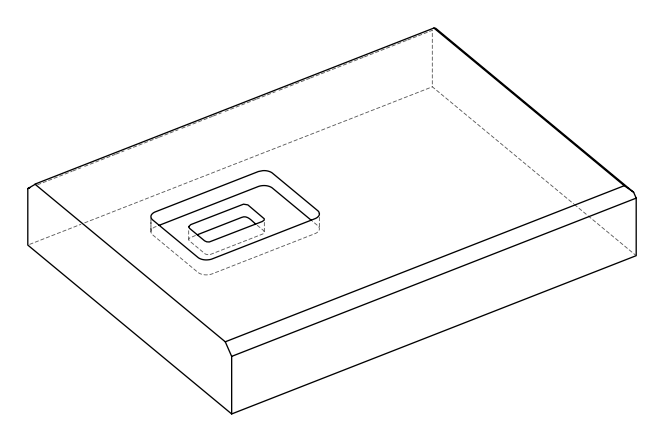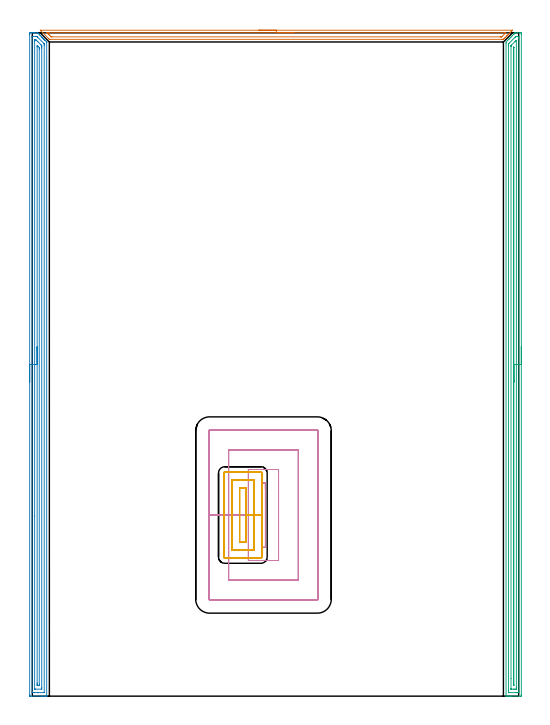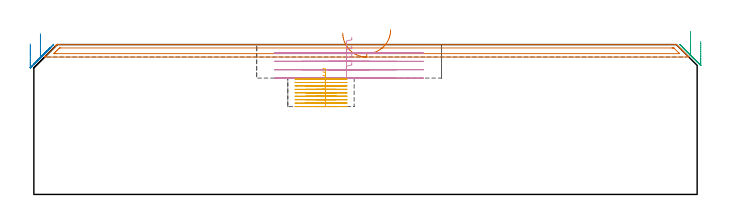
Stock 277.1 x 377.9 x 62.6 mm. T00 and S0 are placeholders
(PLAN: 5 operations, 2 tool changes, 42.1 min)
(1 AREA_MILL | FG_CHAMFER_SURFACE | UGT0205_001 | 4.42 min | 3720 mm3)
(2 AREA_MILL_1 | FG_CHAMFER_SURFACE_1 | UGT0205_001 | 12.25 min | 17754 mm3)
(3 AREA_MILL_2 | FG_CHAMFER_SURFACE_2 | UGT0205_001 | 12.2 min | 14152 mm3)
(4 MILL_RECTANGULAR_POCKET | POCKET_RECTANGULAR_STRAIGHT | UGT0201_133 | Follow Part, ap 3.75, ae 75% | 6.75 min | 120100 mm3)
(5 MILL_RECTANGULAR_POCKET_1 | POCKET_RECTANGULAR_STRAIGHT_1 | UGT0201_124 | Follow Part, ap 1.5, ae 75% | 6.49 min | 18023 mm3)
(TOOL UGT0205_001 | Chamfer Mill 20 x 3 x 45 deg. | D20 FL50 Z2)
(TOOL UGT0201_133 | Carbide End Mill 15.0 | D15 FL30 Z4)
(TOOL UGT0201_124 | Carbide End Mill 6.0 | D6 FL15 Z4)
(OP 1 AREA_MILL)
G17 G21 G94 G90
T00 M6
G54
G17 G0 G90 X129.05 Y379.4 S1061 M3
G43 Z72.6 H0
Z67.4
G94 G1 X129.088 Z66.528 F250.
X129.202 Z65.664
X129.391 Z64.812
X129.653 Z63.98
X129.987 Z63.174
X130.39 Z62.4
X130.858 Z61.664
X131.39 Z60.972
X131.979 Z60.329
X132.622 Z59.74
X133.314 Z59.209
X134.05 Z58.74
X134.824 Z58.337
X135.63 Z58.003
X136.462 Z57.741
X137.313 Z57.552
X138.178 Z57.438
X139.05 Z57.4
X273.583 Y379.399 Z57.399
X273.585 Y379.395 Z57.403
X273.583 Y379.384 Z57.414
X272.942 Y378.742 Z58.058
X272.758 Y378.556 Z58.24
X272.105 Y377.905 Z58.895
X271.88 Y377.678 Z59.118
X271.269 Y377.069 Z59.731
X271.202 Y377.002 Z59.797
X271.002 Y376.8 Z59.996
X270.433 Y376.232 Z60.567
X270.309 Y376.108 Z60.69
X270.124 Y375.922 Z60.874
X269.596 Y375.396 Z61.404
X269.246 Y375.044 Z61.752
X268.805 Y374.605 Z62.195
X268.523 Y374.323 Z62.474
X268.402 Y374.205 Z62.591
X267.63 Y374.2 Z62.6
X10.469
X9.698 Y374.205 Z62.591
X9.665 Y374.234 Z62.562
X9.577 Y374.322 Z62.475
X9.293 Y374.605 Z62.19
X9.13 Y374.769 Z62.029
X4.872 Y379.028 Z57.772
X4.666 Y379.237 Z57.563
X4.519 Y379.393 Z57.406
X4.666 Y379.4 Z57.4
X139.05
Y377.986 Z58.814
X269.416 Y377.985 Z58.815
X269.551 Y377.984 Z58.816
X269.666 Y377.981 Z58.819
X269.713 Y377.979 Z58.821
X269.711 Y377.973 Z58.827
X269.641 Y377.896 Z58.904
X269.512 Y377.763 Z59.037
X269.416 Y377.666 Z59.134
X267.63 Y375.881 Z60.919
X267.426 Y375.683 Z61.117
X267.377 Y375.639 Z61.161
X267.35 Y375.621 Z61.179
X267.306 Y375.62 Z61.18
X267.117 Y375.617 Z61.183
X266.737 Y375.614 Z61.186
X266.604
X11.228 Y375.615 Z61.185
X10.849 Y375.619 Z61.181
X10.759 Y375.621 Z61.179
X10.641 Y375.72 Z61.08
X10.47 Y375.884 Z60.916
X9.989 Y376.361 Z60.439
X9.577 Y376.773 Z60.027
X9.111 Y377.239 Z59.561
X8.684 Y377.667 Z59.133
X8.452 Y377.906 Z58.894
X8.409 Y377.952 Z58.848
X8.392 Y377.979 Z58.821
X8.439 Y377.98 Z58.82
X8.684 Y377.984 Z58.816
X8.818 Y377.985 Z58.815
X9.577 Y377.986 Z58.814
X139.05
X139.922 Z58.852
X140.786 Z58.966
X141.638 Z59.155
X142.47 Z59.417
X143.276 Z59.751
X144.05 Z60.154
X144.786 Z60.623
X145.478 Z61.154
X146.121 Z61.743
X146.71 Z62.386
X147.241 Z63.079
X147.71 Z63.814
X148.113 Z64.588
X148.447 Z65.394
X148.709 Z66.226
X148.898 Z67.078
X149.012 Z67.943
X149.05 Z68.814
G0 Z72.6
M5
M2
(OP 2 AREA_MILL_1)
G17 G21 G94 G90
T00 M6
G54
G17 G0 G90 X-1.5 Y178.95 S1061 M3
G43 Z72.6 H0
Z62.9
G94 G1 Y178.988 Z62.028 F250.
Y179.102 Z61.164
Y179.291 Z60.312
Y179.553 Z59.48
Y179.887 Z58.674
Y180.29 Z57.9
Y180.758 Z57.164
Y181.29 Z56.472
Y181.879 Z55.829
Y182.522 Z55.24
Y183.214 Z54.708
Y183.95 Z54.24
Y184.724 Z53.837
Y185.53 Z53.503
Y186.362 Z53.241
Y187.214 Z53.052
Y188.078 Z52.938
Y188.95 Z52.9
Y376.85
X-1.499 Y377.292 Z52.901
X-1.494 Y377.737 Z52.903
X-1.491 Y377.89 Z52.905
X-1.055 Y377.9 Z53.34
X-0.774 Z53.621
X-0.174 Z54.22
X0.388 Z54.785
X0.707 Z55.103
X1.269 Z55.666
X1.588 Z55.983
X2.891 Z57.29
X2.91 Z57.308
X2.995 Y377.899 Z57.392
X3.012 Y377.887 Z57.41
X3.228 Y377.672 Z57.628
X4.311 Y376.589 Z58.711
X4.671 Y376.23 Z59.068
X5.159 Y375.741 Z59.559
X5.394 Y375.507 Z59.792
X5.552 Y375.35 Z59.947
X5.707 Y375.194 Z60.104
X5.84 Y375.061 Z60.238
X5.993 Y374.909 Z60.388
X6.142 Y374.76 Z60.539
X6.287 Y374.614 Z60.684
X6.433 Y374.469 Z60.829
X6.576 Y374.325 Z60.974
X6.733 Y374.168 Z61.131
X6.874 Y374.028 Z61.27
X7.011 Y373.89 Z61.409
X7.179 Y373.722 Z61.577
X7.314 Y373.587 Z61.71
X7.446 Y373.455 Z61.844
X8.072 Y372.829 Z62.47
X8.197 Y372.701 Z62.593
Y372.698 Z62.594
X8.2 Y372.389 Z62.6
Y0.161
X8.199 Y0.006 Z62.589
X8.198 Y0.
X7.878 Z62.277
X7.511 Z61.911
X6.874 Z61.269
X5.674 Z60.071
X5.112 Z59.506
X-0.774 Z53.623
X-1.055 Y0.002 Z53.342
X-1.277 Y0.005 Z53.12
X-1.492 Y0.01 Z52.906
X-1.495 Y0.162 Z52.903
X-1.499 Y0.608 Z52.901
X-1.5 Y1.059 Z52.9
Y188.95
X-0.086 Z54.314
X-0.085 Y375.808 Z54.315
X-0.084 Y375.858 Z54.316
X-0.082 Y375.882 Z54.318
X-0.08 Y375.887 Z54.32
X-0.068 Y375.89 Z54.332
X0.321 Y375.898 Z54.721
X2.082 Y375.899 Z56.482
X2.469 Y375.894 Z56.869
X2.524 Y375.89 Z56.924
X2.554 Y375.884 Z56.954
X2.584 Y375.858 Z56.984
X2.704 Y375.743 Z57.104
X2.943 Y375.507 Z57.343
X6.513 Y371.937 Z60.913
X6.689 Y371.756 Z61.089
X6.751 Y371.688 Z61.151
X6.779 Y371.655 Z61.179
X6.781 Y371.634 Z61.181
X6.783 Y371.535 Z61.183
X6.786 Y371.133 Z61.186
Y371.044
X6.785 Y2.092 Z61.185
X6.784 Y2.042 Z61.184
X6.782 Y2.018 Z61.182
X6.78 Y2.013 Z61.18
X6.768 Y2.01 Z61.168
X6.379 Y2.002 Z60.779
X3.297 Y2. Z57.697
X1.095 Z55.495
X0.707 Y2.001 Z55.107
X0.211 Y2.003 Z54.611
X0.009 Y2.01 Z54.409
X-0.079 Y2.031 Z54.321
X-0.084 Y2.302 Z54.316
X-0.085 Y2.393 Z54.315
X-0.086 Y188.95 Z54.314
X1.328 Z55.728
X1.329 Y373.092 Z55.729
X1.33 Y373.722 Z55.73
X1.332 Y373.853 Z55.732
X1.335 Y373.883 Z55.735
X1.337 Y373.89 Z55.737
X1.354 Y373.894 Z55.754
X1.413 Y373.899 Z55.813
X1.588 Y373.898 Z55.988
X1.764 Y373.895 Z56.164
X2.103 Y373.886 Z56.503
X2.276 Y373.722 Z56.676
X2.469 Y373.531 Z56.869
X3.172 Y372.829 Z57.572
X4.957 Y371.044 Z59.357
X5.112 Y370.888 Z59.512
X5.293 Y370.704 Z59.693
X5.337 Y370.656 Z59.737
X5.357 Y370.632 Z59.757
X5.365 Y370.588 Z59.765
X5.368 Y370.414 Z59.768
X5.37 Y370.151 Z59.77
X5.371 Y369.889 Z59.771
X5.372 Y369.259 Z59.772
X5.371 Y4.808 Z59.771
X5.37 Y4.178 Z59.77
X5.368 Y4.047 Z59.768
X5.365 Y4.017 Z59.765
X5.363 Y4.01 Z59.763
X5.346 Y4.006 Z59.746
X5.287 Y4.001 Z59.687
X1.588 Z55.988
X1.412 Y4.003 Z55.812
X1.362 Y4.006 Z55.762
X1.337 Y4.01 Z55.737
X1.335 Y4.023 Z55.735
X1.331 Y4.091 Z55.731
X1.329 Y4.178 Z55.729
X1.328 Y102.757 Z55.728
Y188.95
X2.743 Z57.143
X2.744 Y369.873 Z57.144
X2.745 Y370.151 Z57.145
X2.75 Y370.759 Z57.15
X3.35 Y370.197 Z57.75
X3.396 Y370.151 Z57.796
X3.95 Y369.543 Z58.35
X3.953 Y369.259 Z58.353
X3.957 Y368.644 Z58.357
Y6.856
X3.955 Y6.243 Z58.355
X3.952 Y6.037 Z58.352
X3.95 Y6.01 Z58.35
X3.93 Y6.007 Z58.33
X3.878 Y6.003 Z58.278
X3.772 Y6.001 Z58.172
X3.35 Y6. Z57.75
X3.314 Z57.714
X2.923 Y6.01 Z57.323
X2.749 Y6.024 Z57.149
X2.748 Y6.123 Z57.148
X2.744 Y6.578 Z57.144
X2.743 Y6.856 Z57.143
Y7.472
Y188.95
Y189.822 Z57.181
Y190.686 Z57.295
Y191.538 Z57.483
Y192.37 Z57.746
Y193.176 Z58.08
Y193.95 Z58.482
Y194.686 Z58.951
Y195.378 Z59.482
Y196.021 Z60.072
Y196.61 Z60.715
Y197.142 Z61.407
Y197.61 Z62.143
Y198.013 Z62.916
Y198.347 Z63.722
Y198.609 Z64.554
Y198.798 Z65.406
Y198.912 Z66.271
Y198.95 Z67.143
G0 Z72.6
M5
M2
(OP 3 AREA_MILL_2)
G17 G21 G94 G90
T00 M6
G54
G17 G0 G90 X278.6 Y198.95 S1061 M3
G43 Z72.6 H0
Z63.9
G94 G1 Y198.912 Z63.028 F250.
Y198.798 Z62.164
Y198.609 Z61.312
Y198.347 Z60.48
Y198.013 Z59.674
Y197.61 Z58.9
Y197.142 Z58.164
Y196.61 Z57.472
Y196.021 Z56.829
Y195.378 Z56.24
Y194.686 Z55.708
Y193.95 Z55.24
Y193.176 Z54.837
Y192.37 Z54.503
Y191.538 Z54.241
Y190.686 Z54.052
Y189.822 Z53.938
Y188.95 Z53.9
Y1.094
X278.599 Y0.608 Z53.901
X278.595 Y0.206 Z53.903
X278.592 Y0.01 Z53.905
X278.2 Y0. Z54.297
X272.933 Z59.561
X272.373 Z60.124
X272.056 Z60.44
X271.495 Z61.001
X271.178 Z61.317
X270.189 Z62.31
X270.042 Y0.003 Z62.45
X269.902 Y0.01 Z62.589
X269.9 Y0.161 Z62.6
Y371.937
X269.905 Y372.704 Z62.591
X270.029 Y372.829 Z62.469
X270.243 Y373.043 Z62.257
X270.739 Y373.541 Z61.757
X271.307 Y374.107 Z61.193
X271.516 Y374.317 Z60.982
X271.617 Y374.418 Z60.879
X272.056 Y374.856 Z60.444
X272.494 Y375.296 Z60.002
X272.733 Y375.533 Z59.767
X273.372 Y376.174 Z59.124
X273.569 Y376.369 Z58.931
X273.6 Y376.4 Z58.9
X274.25 Y377.051 Z58.247
X274.405 Y377.205 Z58.095
X274.492 Y377.292 Z58.008
X274.689 Y377.49 Z57.809
X274.789 Y377.59 Z57.709
X275.001 Y377.801 Z57.498
X275.089 Y377.887 Z57.41
X275.105 Y377.897 Z57.393
X275.128 Y377.9 Z57.372
X276.444 Z56.05
X277.64 Z54.857
X278.2 Y377.895 Z54.294
X278.591 Y377.89 Z53.904
X278.595 Y377.694 Z53.902
X278.599 Y377.292 Z53.901
X278.6 Y376.885 Z53.9
Y188.95
X277.186 Z55.314
X277.185 Y2.533 Z55.315
X277.184 Y2.393 Z55.316
X277.179 Y2.026 Z55.321
X276.823 Y2.008 Z55.677
X276.444 Y2.003 Z56.056
X275.953 Y2. Z56.547
X275.567 Z56.933
X272.056 Z60.444
X271.564 Z60.936
X271.386 Y2.003 Z61.114
X271.357 Y2.005 Z61.143
X271.331 Y2.009 Z61.17
X271.321 Y2.043 Z61.179
X271.316 Y2.252 Z61.184
X271.315 Y2.393 Z61.185
X271.314 Y3.147 Z61.186
Y371.044
X271.317 Y371.421 Z61.183
X271.319 Y371.609 Z61.181
X271.321 Y371.652 Z61.179
X271.34 Y371.678 Z61.16
X271.384 Y371.727 Z61.116
X271.587 Y371.937 Z60.913
X274.921 Y375.271 Z57.579
X275.159 Y375.507 Z57.341
X275.369 Y375.708 Z57.131
X275.567 Y375.89 Z56.933
X276.06 Y375.898 Z56.44
X276.444 Y375.899 Z56.056
X276.936 Y375.9 Z55.564
X277.114 Y375.897 Z55.386
X277.143 Y375.895 Z55.357
X277.17 Y375.891 Z55.33
X277.179 Y375.857 Z55.321
X277.184 Y375.648 Z55.316
X277.185 Y375.507 Z55.315
X277.186 Y374.753 Z55.314
Y188.95
X275.772 Z56.728
X275.771 Y4.863 Z56.729
X275.77 Y4.178 Z56.73
X275.768 Y4.074 Z56.732
X275.765 Y4.025 Z56.735
X275.762 Y4.01 Z56.738
X275.737 Y4.005 Z56.763
X275.567 Y4.002 Z56.933
X274.864 Y4. Z57.636
X273.986 Z58.514
X273.108 Z59.392
X272.933 Y4.002 Z59.567
X272.759 Y4.008 Z59.741
X272.739 Y4.01 Z59.761
X272.735 Y4.02 Z59.765
X272.732 Y4.054 Z59.768
X272.729 Y4.109 Z59.771
X272.728 Y10.091 Z59.772
X272.729 Y370.151 Z59.771
X272.73 Y370.358 Z59.77
X272.734 Y370.568 Z59.766
X272.735 Y370.623 Z59.765
X272.753 Y370.644 Z59.747
X272.8 Y370.696 Z59.7
X272.933 Y370.834 Z59.567
X273.037 Y370.938 Z59.463
X274.928 Y372.829 Z57.572
X275.25 Y373.151 Z57.25
X275.567 Y373.465 Z56.933
X275.696 Y373.59 Z56.804
X275.764 Y373.652 Z56.736
X275.77 Y373.578 Z56.73
X275.771 Y373.563 Z56.729
X275.772 Y188.95 Z56.728
X274.357 Z58.143
Y6.638
X274.356 Y6.302 Z58.144
X274.353 Y6.192 Z58.147
X274.344 Y6.01 Z58.156
X274.25 Y6.008 Z58.25
X274.156 Y6.01 Z58.344
X274.147 Y6.192 Z58.353
X274.144 Y6.301 Z58.356
X274.143 Y6.519 Z58.357
Y6.856
Y368.922
X274.144 Y369.259 Z58.356
X274.147 Y369.521 Z58.353
X274.15 Y369.589 Z58.35
X274.21 Y369.658 Z58.29
X274.253 Y369.702 Z58.247
X274.296 Y369.742 Z58.204
X274.35 Y369.789 Z58.15
X274.354 Y369.718 Z58.146
X274.356 Y369.597 Z58.144
X274.357 Y188.95 Z58.143
Y188.078 Z58.181
Y187.214 Z58.295
Y186.362 Z58.483
Y185.53 Z58.746
Y184.724 Z59.08
Y183.95 Z59.482
Y183.214 Z59.951
Y182.522 Z60.482
Y181.879 Z61.072
Y181.29 Z61.715
Y180.758 Z62.407
Y180.29 Z63.143
Y179.887 Z63.917
Y179.553 Z64.722
Y179.291 Z65.555
Y179.102 Z66.406
Y178.988 Z67.271
Y178.95 Z68.143
G0 Z72.6
M5
M2
(OP 4 MILL_RECTANGULAR_POCKET)
G17 G21 G94 G90
T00 M6
G54
G17 G0 G90 X132.8 Y117.942 S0 M3
G43 Z72.6 H0
Z65.6
G94 G1 Y121.6 Z64.62 F250.
X130.6 Z64.03
Y103.2 Z59.1
Y84.8 F500.
X132.8
Y121.6
X130.6
Y103.2
X123.1
Y77.3
X140.3
Y129.1
X123.1
Y103.2
X111.85
Y66.05
X151.55
Y140.35
X111.85
Y103.2
X100.6
Y55.2
G3 X101. Y54.8 R0.4
G1 X162.4
G3 X162.8 Y55.2 R0.4
G1 Y151.2
G3 X162.4 Y151.6 R0.4
G1 X101.
G3 X100.6 Y151.2 R0.4
G1 Y103.2
Y102.2
G0 X132.8 Y117.942 Z62.1
G1 Y121.6 Z61.12 F250.
X130.6 Z60.53
Y103.2 Z55.6
Y84.8 F500.
X132.8
Y121.6
X130.6
Y103.2
X123.1
Y77.3
X140.3
Y129.1
X123.1
Y103.2
X111.85
Y66.05
X151.55
Y140.35
X111.85
Y103.2
X100.6
Y55.2
G3 X101. Y54.8 R0.4
G1 X162.4
G3 X162.8 Y55.2 R0.4
G1 Y151.2
G3 X162.4 Y151.6 R0.4
G1 X101.
G3 X100.6 Y151.2 R0.4
G1 Y103.2
Y102.2
G0 X132.8 Y117.942 Z58.6
G1 Y121.6 Z57.62 F250.
X130.6 Z57.03
Y103.2 Z52.1
Y84.8 F500.
X132.8
Y121.6
X130.6
Y103.2
X123.1
Y77.3
X140.3
Y129.1
X123.1
Y103.2
X111.85
Y66.05
X151.55
Y140.35
X111.85
Y103.2
X100.6
Y55.2
G3 X101. Y54.8 R0.4
G1 X162.4
G3 X162.8 Y55.2 R0.4
G1 Y151.2
G3 X162.4 Y151.6 R0.4
G1 X101.
G3 X100.6 Y151.2 R0.4
G1 Y103.2
Y102.2
G0 X132.8 Y117.942 Z55.1
G1 Y121.6 Z54.12 F250.
X130.6 Z53.53
Y103.2 Z48.6
Y84.8 F500.
X132.8
Y121.6
X130.6
Y103.2
X123.1
Y77.3
X140.3
Y129.1
X123.1
Y103.2
X111.85
Y66.05
X151.55
Y140.35
X111.85
Y103.2
X100.6
Y55.2
G3 X101. Y54.8 R0.4
G1 X162.4
G3 X162.8 Y55.2 R0.4
G1 Y151.2
G3 X162.4 Y151.6 R0.4
G1 X101.
G3 X100.6 Y151.2 R0.4
G1 Y103.2
Y102.2
G0 Z72.6
M5
M2
(OP 5 MILL_RECTANGULAR_POCKET_1)
G17 G21 G94 G90
T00 M6
G54
G17 G0 G90 X120.734 Y87.7 S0 M3
G43 Z72.6 H0
Z52.65
G94 G1 X121.8 Z52.364 F250.
Y103.2 Z48.211
Y118.7 F500.
X118.1
Y87.7
X121.8
Y103.2
X126.3
Y123.2
X113.6
Y83.2
X126.3
Y103.2
X130.8
Y127.2
G3 X130.3 Y127.7 R0.5
G1 X109.6
G3 X109.1 Y127.2 R0.5
G1 Y79.2
G3 X109.6 Y78.7 R0.5
G1 X130.3
G3 X130.8 Y79.2 R0.5
G1 Y103.2
Y104.2
G0 X120.734 Y87.7 Z51.211
G1 X121.8 Z50.925 F250.
Y103.2 Z46.772
Y118.7 F500.
X118.1
Y87.7
X121.8
Y103.2
X126.3
Y123.2
X113.6
Y83.2
X126.3
Y103.2
X130.8
Y127.2
G3 X130.3 Y127.7 R0.5
G1 X109.6
G3 X109.1 Y127.2 R0.5
G1 Y79.2
G3 X109.6 Y78.7 R0.5
G1 X130.3
G3 X130.8 Y79.2 R0.5
G1 Y103.2
Y104.2
G0 X120.734 Y87.7 Z49.772
G1 X121.8 Z49.487 F250.
Y103.2 Z45.333
Y118.7 F500.
X118.1
Y87.7
X121.8
Y103.2
X126.3
Y123.2
X113.6
Y83.2
X126.3
Y103.2
X130.8
Y127.2
G3 X130.3 Y127.7 R0.5
G1 X109.6
G3 X109.1 Y127.2 R0.5
G1 Y79.2
G3 X109.6 Y78.7 R0.5
G1 X130.3
G3 X130.8 Y79.2 R0.5
G1 Y103.2
Y104.2
G0 X120.734 Y87.7 Z48.333
G1 X121.8 Z48.048 F250.
Y103.2 Z43.894
Y118.7 F500.
X118.1
Y87.7
X121.8
Y103.2
X126.3
Y123.2
X113.6
Y83.2
X126.3
Y103.2
X130.8
Y127.2
G3 X130.3 Y127.7 R0.5
G1 X109.6
G3 X109.1 Y127.2 R0.5
G1 Y79.2
G3 X109.6 Y78.7 R0.5
G1 X130.3
G3 X130.8 Y79.2 R0.5
G1 Y103.2
Y104.2
G0 X120.734 Y87.7 Z46.894
G1 X121.8 Z46.609 F250.
Y103.2 Z42.456
Y118.7 F500.
X118.1
Y87.7
X121.8
Y103.2
X126.3
Y123.2
X113.6
Y83.2
X126.3
Y103.2
X130.8
Y127.2
G3 X130.3 Y127.7 R0.5
G1 X109.6
G3 X109.1 Y127.2 R0.5
G1 Y79.2
G3 X109.6 Y78.7 R0.5
G1 X130.3
G3 X130.8 Y79.2 R0.5
G1 Y103.2
Y104.2
G0 X120.734 Y87.7 Z45.456
G1 X121.8 Z45.17 F250.
Y103.2 Z41.017
Y118.7 F500.
X118.1
Y87.7
X121.8
Y103.2
X126.3
Y123.2
X113.6
Y83.2
X126.3
Y103.2
X130.8
Y127.2
G3 X130.3 Y127.7 R0.5
G1 X109.6
G3 X109.1 Y127.2 R0.5
G1 Y79.2
G3 X109.6 Y78.7 R0.5
G1 X130.3
G3 X130.8 Y79.2 R0.5
G1 Y103.2
Y104.2
G0 X120.734 Y87.7 Z44.017
G1 X121.8 Z43.731 F250.
Y103.2 Z39.578
Y118.7 F500.
X118.1
Y87.7
X121.8
Y103.2
X126.3
Y123.2
X113.6
Y83.2
X126.3
Y103.2
X130.8
Y127.2
G3 X130.3 Y127.7 R0.5
G1 X109.6
G3 X109.1 Y127.2 R0.5
G1 Y79.2
G3 X109.6 Y78.7 R0.5
G1 X130.3
G3 X130.8 Y79.2 R0.5
G1 Y103.2
Y104.2
G0 X120.734 Y87.7 Z42.578
G1 X121.8 Z42.292 F250.
Y103.2 Z38.139
Y118.7 F500.
X118.1
Y87.7
X121.8
Y103.2
X126.3
Y123.2
X113.6
Y83.2
X126.3
Y103.2
X130.8
Y127.2
G3 X130.3 Y127.7 R0.5
G1 X109.6
G3 X109.1 Y127.2 R0.5
G1 Y79.2
G3 X109.6 Y78.7 R0.5
G1 X130.3
G3 X130.8 Y79.2 R0.5
G1 Y103.2
Y104.2
G0 X120.734 Y87.7 Z41.139
G1 X121.8 Z40.853 F250.
Y103.2 Z36.7
Y118.7 F500.
X118.1
Y87.7
X121.8
Y103.2
X126.3
Y123.2
X113.6
Y83.2
X126.3
Y103.2
X130.8
Y127.2
G3 X130.3 Y127.7 R0.5
G1 X109.6
G3 X109.1 Y127.2 R0.5
G1 Y79.2
G3 X109.6 Y78.7 R0.5
G1 X130.3
G3 X130.8 Y79.2 R0.5
G1 Y103.2
Y104.2
G0 Z72.6
M5
M2
